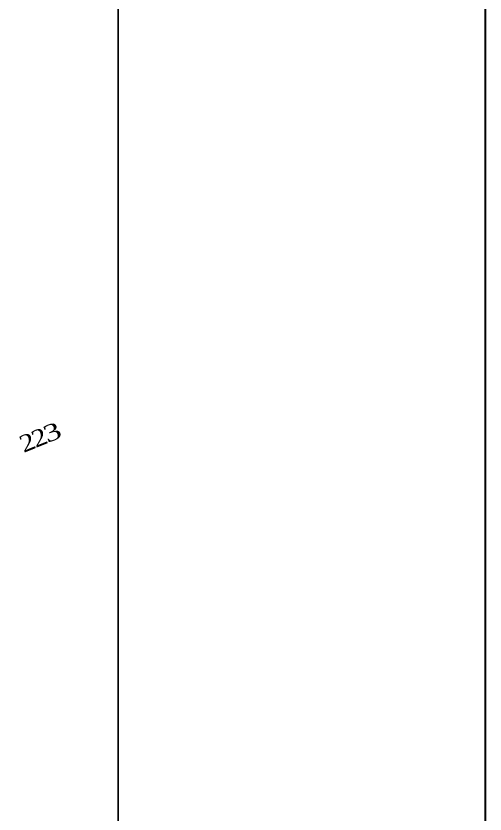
# Model space of a CAD drawing. Header units: millimetres. Extents: x -51 to 2999949, y -1641567 to 415040.
# Drawn here: x 2055995 to 2119949, y 195180 to 303947 of the extents above; entities that cross this region are included whole.
import ezdxf

# ---------------------------------------------------------------- set-up
doc = ezdxf.new("R2010")
doc.units = ezdxf.units.MM
doc.header["$LTSCALE"] = 75
doc.header["$MEASUREMENT"] = 0
doc.layers.get('0').update_dxf_attribs({"linetype": 'CONTINUOUS'})
doc.layers.add('dělící čára', color=140, linetype='CONTINUOUS', lineweight=30)
doc.styles.add('TIMESNEWROMAN', font='times.ttf')

msp = doc.modelspace()

# ---------------------------------------------------------------- linework, layer by layer
msp.add_lwpolyline([(1859948.9938, 356001.2066), (1859948.9938, 59001.2066), (2069948.9938, 59001.2066), (2069948.9938, 356001.2066)], close=True)
at = {"layer": 'dělící čára'}
msp.add_line((2119948.9938, 407501.2066), (2119948.9938, 7501.2066), dxfattribs=at)

# ---------------------------------------------------------------- texts
at = {"char_height": 2289.83564, "attachment_point": 7, "rotation": 21.903186915, "style": 'TIMESNEWROMAN'}
for s, insert, width in [('\\W1.35;3', (2060293.122, 245697.9372), 3263.015794), ('\\W1.16;2', (2057044.2278, 244393.5381), 3047.345227), ('\\W1.16;2', (2058680.0123, 245059.9149), 3047.345227)]:
    msp.add_mtext(s, dxfattribs=dict(at, insert=insert, width=width))

doc.saveas('drawing.dxf')
